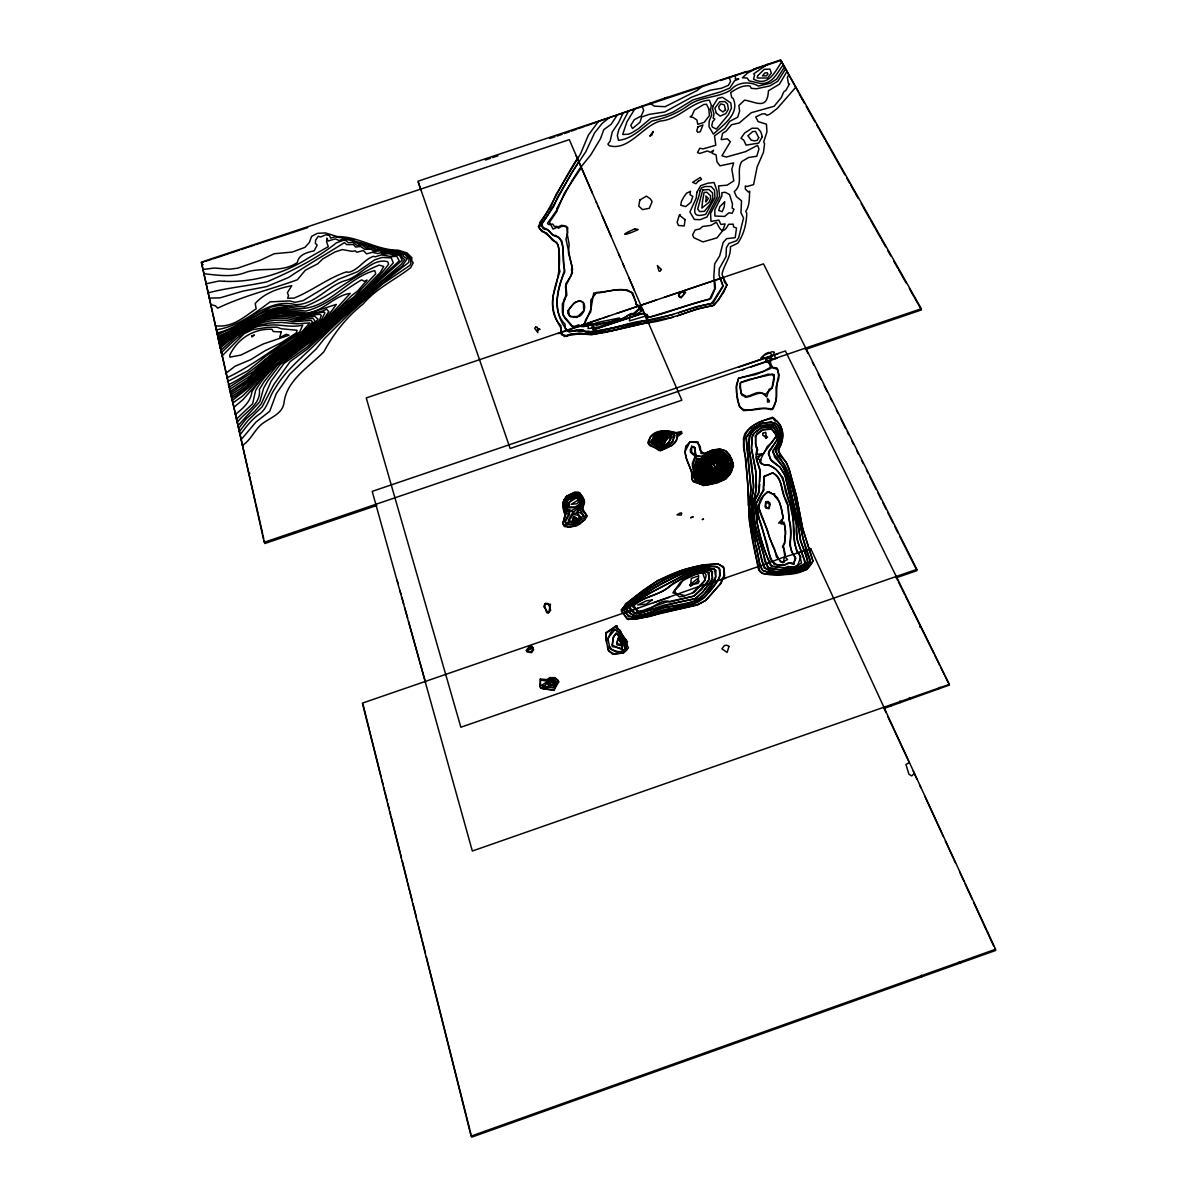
<?xml version="1.0" encoding="UTF-8"?>
<svg xmlns="http://www.w3.org/2000/svg" width="1197" height="1197" viewBox="0 0 1197 1197"><rect width="100%" height="100%" fill="white"/><g stroke="black" fill="none" stroke-linecap="round" stroke-linejoin="round"><path stroke-width="1.5" d="M759.796 481.748L759.856 469.164L756.788 460.037L761.621 453.828L755.965 454.501L757.147 448.037L755.606 444.087L755.906 436.486L756.833 433.658L762.564 429.618L770.883 428.87L775.701 433.284L775.821 436.89L763.731 453.094L759.571 461.877L763.357 464.645C783.212 465.184 784.648 487.344 789.287 501.767C797.097 518.959 789.137 539.623 799.776 555.603L801.511 563.039L794.898 566.645L785.277 568.306L770.524 565.687C765.033 551.338 759.242 536.241 756.848 521.084L754.649 500.959L759.078 491.877L759.751 484.112M642.146 105.994L643.657 110.468L641.173 116.049L634.365 119.625L630.759 125.341L632.525 128.498L639.976 122.274L641.637 117.007L648.924 114.433L664.784 111.964L691.642 97.196L710.539 90.149L721.312 88.264L728.375 85.361L730.559 81.546L729.796 78.822L727.926 77.461M764.045 476.795L772.619 472.785C784.095 479.668 781.342 495.588 788.224 505.987C788.135 518.825 792.653 531.633 789.676 544.665L791.89 551.817L795.885 558.415L793.461 563.353L790.155 562.725L783.96 565.253L776.853 564.969L770.524 559.687L767.202 544.53L759.182 519.573L756.145 502.905L762.594 492.266L764.195 484.201L764.045 477.244M735.557 75.082L735.317 79.032L738.729 78.987L734.509 80.812L729.766 88.069L720.579 91.87L692.943 99.89L673.298 111.964L666.145 114.837L650.779 118.383L638.57 128.633L631.956 132.747L628.425 134.244L622.679 134.498L626.899 121.899L635.068 108.508M900.114 702.609L899.875 701.008M748.32 505.493C748.619 489.812 746.689 473.952 745.911 458.182C737.906 433.688 750.474 422.361 773.875 418.037L777.915 422.317C785.307 430.067 783.062 442.232 778.005 450.656L786.758 463.299L789.451 470.167L796.559 496.531L802.933 529.613L813.062 561.243L806.583 569.832C792.07 572.944 776.644 577.867 761.831 572.929L758.883 570.311L757.955 567.408L753.541 543.258M749.861 504.805L750.848 489.408L746.33 437.264L752.21 428.676L759.915 424.127L771.586 421.539L772.903 423.334L776.718 424.067C784.035 431.818 780.728 443.533 775.387 451.389C799.611 482.99 795.571 526.141 810.399 562.036L805.82 568.066C792.249 572.076 776.958 576.311 763.088 570.61L761.546 569.248L759.856 563.996L752.285 529.254L750.624 508.875M891.062 705.916L891.196 704.794M919.85 627.198L920.239 625.986M617.398 114.852L611.009 124.413L603.827 129.635L600.505 138.657L590.72 154.937L579.632 168.672L572.046 180.597L556.665 208.862L557.368 210.642L550.036 221.445L549.378 224.632L550.695 224.602L553.119 229.076L561.677 225.29L566.615 226.428L567.692 232.831L565.957 239.161L572.555 269.25L570.954 275.744L565.792 283.869L566.839 295.24L563.787 299.878L562.919 314.961L572.031 325.689L574.306 326.437L578.72 324.836C584.42 330.537 590.54 320.497 596.6 325.494C606.58 320.691 619.597 322.936 628.515 314.871L633.048 314.033L638.749 308.931L640.56 310.158L640.35 307.524L635.831 304.292L636.191 302.676L631.702 292.666L627.497 289.988C617.098 288.627 606.954 291.903 596.719 292.412L590.824 300.043L590.809 311.759L585.677 319.719L583.867 326.183L591.513 323.983L592.949 329.818L641.742 313.524L647.173 314.572L647.652 317.669L710.988 298.457L715.387 288.148L714.774 280.322L722.749 277.899M628.709 110.782L618.819 129.635L617.323 135.456L618.49 140.348C632.136 138.912 641.383 128.408 651.991 121.002C665.442 118.174 678.011 112.997 689.098 104.812C701.711 96.209 717.916 98.079 730.754 90.044C737.187 81.965 749.98 81.007 758.404 86.079L770.284 83.177L776.688 79.062L784.574 66.987M788.778 74.753L787.357 77.386L788.494 83.895L789.556 83.88L785.771 90.508L783.706 91.974L781.461 97.331L774.115 106.279L751.327 112.698L739.267 122.947L731.487 124.772L726.085 131.221L722.584 133.331L721.163 139.615L727.432 138.852L730.35 141.785L721.941 155.745L726.235 157.061L745.492 151.675L757.536 145.316L758.988 148.967L756.758 156.253L748.529 157.525L741.736 161.565C735.766 171.036 744.055 183.65 734.255 191.58L736.469 196.652L741.527 200.812L740.958 212.797L743.546 218.004L738.729 237.53L736.619 240.717L728.853 243.515L726.37 247.764L726.055 256.577L719.307 268.577L718.993 274.891L722.928 286.083L711.482 303.649C688.903 307.584 667.926 317.968 645.078 320.721M623.248 112.757L618.64 122.528L612.236 131.984L610.156 141.141L607.881 144.119L609.123 145.645C628.53 151.57 643.193 125.371 660.505 121.002C678.998 119.58 691.028 101.64 709.342 100.144L711.302 105.216L710.569 109.9L711.721 114.882L709.193 121.121L708.998 126.613L713.367 134.094C723.078 125.131 740.359 113.506 733.058 98.304L731.666 97.526L730.754 92.513C736.439 88.787 742.963 84.688 750.1 86.064L751.312 88.369L756.669 88.743L769.91 85.9L777.826 81.216L785.621 68.932M578.824 161.79C564.999 182.557 555.199 205.525 540.61 225.694L548.226 230.393L552.49 235.046L555.902 235.525L559.538 238.398C565.717 247.824 561.528 259.33 564.625 269.684C559.672 286.427 550.216 309.454 565.014 324.073L565.298 328.726L569.293 331.629L576.415 330.133C581.129 333.155 586.739 329.639 591.602 332.108C610.41 330.716 628.35 321.634 647.338 320.482M237.141 422.571C244.757 411.948 261.305 404.691 259.39 389.459L263.953 381.888L277.569 364.89L313.18 338.542L399.259 260.931L396.716 256.188L391.898 256.712L381.349 254.886L375.125 256.831L373.464 256.323C363.723 259.689 358.412 270.133 348.522 272.303L346.487 271.884C327.739 278.078 311.998 291.006 293.983 298.098L287.639 298.262L288.522 295.614L287.37 292.741L291.724 285.709C278.407 288.268 264.387 293.041 255.2 303.499L256.173 308.796C245.475 316.038 235.255 325.27 221.55 326.018L215.46 325.943M576.086 155.595L581.368 167.64L564.341 193.136L558.041 208.473L547.448 223.255L548.211 224.363L552.76 224.063L554.45 226.577L556.785 226.338L558.386 228.238L563.084 225.56L567.782 227.804L567.183 233.714L569.159 244.577L568.425 252.896L572.136 266.991L571.433 269.864L572.525 272.796L565.463 286.352L566.016 292.966L565.179 299.295L562.366 303.799L562.381 312.447L564.595 317.863L572.45 326.961L580.306 326.437L584.69 323.489L590.944 308.976L593.682 292.996C605.413 293.594 617.876 286.278 628.919 291.484L632.674 292.696L636.624 304.502L638.27 305.4L639.393 309.335L642.714 309.739M237.889 425.743L259.839 401.638L263.624 388.202L267.814 380.751L280.038 364.666L313.539 339.753L402.177 260.123L399.529 255.41L398.092 254.961L393.005 255.515L389.309 253.674L382.875 254.273L380.661 252.687L377.878 253.555L372.222 252.313L366.551 253.884L363.379 250.517L356.796 252.268L355.195 250.831L352.023 251.37L342.477 249.575L335.16 251.849L322.756 258.926L317.714 263.819L305.325 270.238L297.38 279.754C270.851 289.465 243.245 295.839 217.704 308.153L215.4 305.804L210.717 304.607M577.358 158.468C563.054 180.597 552.266 204.567 538.321 226.622L541.822 231.53L546.505 232.936L552.55 240.298L556.74 242.437C561.692 251.34 556.8 261.829 559.987 271.39C554.301 288.148 546.221 311.025 560.839 325.629L561.602 334.158L566.525 335.773L580.141 333.694L591.542 334.801L648.22 322.621M786.983 71.446L779.427 84.194L768.429 90.763C767.397 110.109 756.743 102.269 744.639 100.084L738.863 105.545L739.611 111.141L737.711 117.201L729.751 121.346L724.754 128.528L714.489 135.874L715.791 145.256L703.043 148.877L699.766 148.219L697.507 152.603L699.811 153.455L707.292 150.987L710.584 152.303L713.592 150.209L712.035 153.306L716.09 154.862L716.973 161.849L719.981 165.844L733.656 162.912L731.816 169.226L733.836 180.837L727.088 185.176L718.529 185.909L719.592 196.338L710.554 213.44L711.003 221.445L718.813 220.083L720.908 224.452L725.098 223.929L722.644 230.722L717.018 237.829L702.983 241.929L693.856 237.709L692.599 234.851L695.158 230.004L699.901 228.926L702.519 226.532L710.973 225.35L716.419 222.253C719.951 229.061 722.584 235.719 728.584 224.333L733.133 224.138L733.671 227.026L736.559 227.984L735.167 237.664L726.534 238.682L723.108 242.632L719.636 255.993L714.699 263.789L713.831 276.477L714.669 288.716L709.537 299.385C688.709 303.619 668.734 312.911 647.831 317.609L647.816 315.679L643.283 313.3L593.787 329.534L593.712 323.938C606.505 323.444 620.345 321.529 630.849 313.539L634.994 313.659L640.59 307.449L637.732 306.312M609.198 117.74L602.091 123.456L594.58 132.867L585.752 151.824L572.39 171.769L557.473 197.475L553.762 206.393L542.151 223.405L542.6 227.984L544.575 229.435L547.313 229.36L554.031 235.854L558.73 237.35L561.827 241.031C564.026 251.19 562.844 261.799 564.789 272.003C555.079 291.036 553.089 314.751 568.096 331.434L583.014 329.774L586.126 332.272C605.832 329.564 625.298 326.183 644.599 320.587M598.41 121.496L588.385 135.096L580.605 153.695L556.036 194.647L550.455 207.665L539.757 222.492L539.353 228.313C545.877 233.924 552.565 238.263 558.071 245.026C561.318 261.335 558.745 276.627 553.987 292.382C550.261 305.055 554.346 317.744 561.169 328.307L561.094 332.931L564.61 336.552L568.455 334.726L579.333 333.05C600.086 337.15 621.019 327.245 641.383 323.429C666.175 322.367 688.41 309.754 712.424 305.759L718.29 300.462L726.968 284.871L723.362 277.734M795.781 87.246L777.437 108.284L769.656 114.314L766.858 115.301L765.122 113.805L762.145 113.88L755.741 116.947L758.15 121.615L766.454 124.189L766.963 131.79L763.716 141.934L764.584 143.7L763.491 152.228L757.192 166.742L753.586 184.607L747.033 186.493L745.312 185.984L745.327 189.006L748.394 192.029L749.756 191.206C749.068 197.595 750.055 205.166 745.761 211.345L746.748 213.246C746.524 223.854 743.861 234.462 737.801 243.2L730.379 246.717C731.172 257.131 724.02 264.537 722.03 274.023L724.649 282.537L726.968 284.871L723.721 292.277L714.13 305.355L697.208 308.871L677.487 315.918M239.295 431.653L248.123 420.342L262.188 406.771L273.933 384.357L290.168 361.584L307.539 348.925L353.25 306.492L381.424 281.953L402.177 266.063L407.234 258.747L403.673 256.562L402.91 254.602L397.434 252.881L384.806 252.223L379.748 249.709L375.17 250.412L372.491 248.123L366.132 247.899L361.674 244.891L357.11 245.43L352.621 242.258L348.327 242.752L346.008 240.582L343.778 240.163L336.372 242.841C315.784 259.45 291.365 271.15 267.35 281.714C247.779 286.068 227.565 287.699 208.158 292.876M238.562 428.586L246.268 418.681L254.647 411.454L261.41 403.613L271.046 381.304L283.913 363.529L307.045 347.145L353.22 305.115L401.145 264.402L404.706 259.435L402.387 257.998L401.219 255.006L397.763 253.914L394.112 254.318L388.98 252.597L383.833 253.24L380.048 250.727L374.033 251.639L371.309 249.32L364.846 249.305L360.521 246.477L355.644 247.061L353.31 244.547L346.636 244.622L344.482 242.587C326.003 254.258 306.627 265.33 288.567 277.509L266.318 286.682L242.856 291.125L219.979 297.873L209.28 298.083M236.348 419.174L252.657 403.733L255.574 390.581C272.048 361.27 302.991 347.474 326.467 325.195M240.043 434.855C245.46 427.703 250.816 420.461 258.073 415.015C267.904 409.224 268.667 397.075 274.996 388.531C286.278 368.99 304.337 355.883 319.599 340.008C347.399 312.163 377.788 286.188 408.895 262.338L408.895 258.357L404.601 254.198L397.105 251.834L385.778 251.205L379.434 248.707L376.322 249.185L370.382 246.283L367.419 246.492L361.255 243.485L358.591 243.814L352.142 240.627L343.374 238.772L339.32 240.582L335.295 238.906L328.098 241.016L326.826 238.098L326.601 241.794L328.292 246.642L308.003 258.238C283.674 273.814 253.18 282.597 224.348 281.31M703.252 85.511L696.908 90.658L665.083 106.698L654.415 106.144L649.866 103.256M781.731 61.735C775.013 71.655 768.504 87.172 753.541 79.152L754.634 75.187L753.646 73.87L767.367 64.339M241.151 439.628L255.904 422.107L269.744 411.244L276.283 393.648L290.018 373.928L316.113 349L324.492 338.527L350.96 312.133L382.172 284.273L409.898 265.39L410.93 263.46L410.362 258.028C405.11 250.532 394.815 250.831 386.751 250.188L355.314 241.27L351.664 239.011L334.666 236.916L330.611 238.128L329.504 235.6L325.868 234.762L320.706 236.976L318.178 236.318L315.604 240.238L315.41 243.47L317.19 245.101L314.138 250.846C307.449 252.313 298.532 254.527 297.32 262.577C281.729 273.125 262.831 266.826 246.462 272.138C233.011 277.674 217.839 275.25 203.924 273.709M235.255 414.461C242.677 408.716 250.846 401.653 251.954 391.643C270.238 363.065 299.849 347.25 324.656 325.629C345.813 304.951 371.055 288.088 388.636 264.163L387.648 261.694C371.474 257.505 359.848 277.39 344.586 280.816C327.2 286.382 314.811 304.771 295.674 304.651C265.869 297.021 244.831 327.275 216.971 332.946L212.812 314.003M783.377 64.758C776.958 72.628 772.813 84.658 760.14 83.416L749.038 80.812L747.167 78.044L742.409 77.76L747.512 73.047L758.105 67.571M242.482 445.374C250.323 440.406 253.854 431.548 260.228 425.474C268.053 418.067 282.432 415.12 284.033 402.641C286.667 380.182 309.23 366.641 323.848 351.843C333.469 333.918 346.517 317.04 362.886 304.218C376.187 288.492 394.756 279.963 410.661 267.694L413.234 262.846L411.843 261.066L411.828 257.684L407.01 252.911L398.047 250.158C376.666 250.338 358.382 236.243 337.449 236.617L325.36 232.921L317.34 233.34L311.639 236.348L309.335 242.482L305.011 247.33L292.277 252.058L274.248 253.734L259.794 260.512L237.455 268.233L229.45 269.22L214.368 268.023L203.011 269.49M914.299 773.397L911.74 775.91L908.987 774.309L905.934 764.599L909.271 762.489M220.996 352.935C234.328 340.651 247.48 325.225 267.29 325.36C279.17 323.549 290.991 328.173 302.736 325.09L299.699 331.928C275.37 347.459 252.791 365.534 226.607 377.968M938.253 688.993L940.214 687.243M221.714 356.302L244.218 333.619L252.432 329.684L267.754 327.335L276.956 327.185L281.34 328.756L297.095 330.297L296.332 332.886L281.609 342.551L265.121 350.691L250.801 359.609L235.061 366.237L225.575 373.524M326.482 325.18C348.761 304.367 373.554 285.963 393.334 262.756L391.195 257.879L382.127 257.43L374.556 259.914L357.604 271.689L338.631 279.185L302.976 300.701L295.075 302.317L289.599 300.911L270.088 301.868C254.168 313.868 236.527 326.871 216.283 329.774M220.517 350.646L237.081 335.699L255.859 325.898L269.415 323.04L281.175 322.397L296.946 323.833L309.724 322.906L301.928 331.793L266.422 355.763L247.884 370.771L227.46 381.604M249.036 474.012L249.859 473.339M667.103 97.376L664.395 98.274M228.223 384.88C245.146 376.875 259.136 364.217 273.619 352.726C287.265 343.464 302.108 335.399 312.432 322.158L311.205 320.377L293.115 321.784C266.123 315.02 239.34 330.357 220.053 348.417M233.669 407.534L243.126 399.484L276.612 361.404L296.527 346.636L305.4 341.414L363.813 289.3L380.362 272.407L383.728 266.467L379.225 265.091C352.696 275.609 331.06 296.437 304.532 306.641L280.188 305.235L271.33 306.986L236.961 326.063L217.33 334.741M231.515 398.421C254.467 385.748 267.365 361.165 290.228 348.492C313.644 334.143 332.287 313.18 350.197 293.37C334.008 295.539 323.1 312.043 306.193 313.03L281.908 309.335L272.258 310.951L235.181 329.205L218.168 338.931M696.744 602.944L704.779 597.423L718.05 579.797L719.951 575.592L719.173 567.917L715.881 566.405C698.659 564.49 682.245 571.942 666.669 578.615C651.437 587.518 633.826 595.642 623.697 610.425C634.724 627.033 655.582 609.123 670.455 608.57C692.345 608.689 709.836 596.51 719.517 577.388L719.966 569.293L717.003 567.004C682.095 563.832 648.624 586.545 623.607 608.809L628.455 616.799C650.854 616.575 672.549 607.059 694.903 603.527M642.954 310.277L635.697 314.706L629.787 314.706L629.472 320.886L645.467 316.098M229.869 391.718L246.956 380.212L274.801 354.955L300.223 338.392L319.554 320.257L321.32 315.439L319.838 314.377L316.352 314.557L302.587 317.654L297.021 317.564C268.517 307.898 242.213 329.474 218.961 343.06M229.345 389.594L249.829 376.142L274.577 354.117L298.083 338.946L308.781 329.519L318.073 319.285L314.826 316.277L295.719 318.971C267.933 309.499 241.27 330.088 219.305 344.751M219.65 346.457C240.477 330.492 266.991 311.729 294.417 320.377L313.015 318.312L315.14 321.409L296.557 338.99L267.155 358.502L253.36 371.534L228.836 387.439M232.038 400.636L248.826 387.544L275.983 359.085L304.936 339.828L329.295 317.789L351.723 295.539L357.634 291.036L367.06 280.098L364.322 281.355L361.629 279.874C343.12 290.422 326.586 305.968 305.699 311.115L283.165 308.003L272.003 309.843L217.914 337.629M232.622 403.09L242.348 396.207L249.305 389.444L278.183 358.546L305.175 340.621L345.589 303.35L353.938 296.946L375.768 273.784L374.721 270.582C346.202 277.854 325.719 313.15 294.582 307.913C265.614 301.674 243.56 328.158 217.615 336.177M230.692 395.07L240.477 388.666L254.752 376.92L275.28 356.601L304.247 337.464L323.594 319.225L328.801 311.684L326.661 309.14L322.442 311.16L304.666 315.484L280.801 312.028L272.766 313.165L235.45 330.641L218.542 340.921M231.081 396.686C253.659 384.596 266.781 361.09 288.881 348.566C307.135 337 324.357 322.577 336.252 304.397L305.699 314.407L280.652 310.666L272.512 312.058L235.315 329.923L218.363 339.978M230.288 393.439L247.315 381.604L275.041 355.778L302.377 337.838L321.574 319.734L324.881 312.851L324.192 312.028L317.818 312.941L303.634 316.562L281.115 313.39L271.435 314.721L236.063 331.105L218.722 341.863M682.559 291.185L679.193 294.417L679.103 296.781L682.335 296.317L685.013 292.442L683.233 290.961M570.879 496.157L566.106 499.284L564.64 507.049L565.777 511.239L569.787 512.585L565.343 520.022L565.179 522.236L570.4 524.466L576.356 523.613L583.538 515.219L579.902 510.042L577.538 509.937L580.47 508.276L583.074 500.75L581.488 497.563L577.358 493.792L575.144 493.792L567.019 497.907L564.715 501.618L566.151 513.214L569.622 514.471L565.627 520.815L565.553 524.166C572.794 526.695 578.69 522.191 583.956 517.777L584.69 516.655L582.864 514.8L579.872 512.615L576.715 512.047L580.784 509.129L583.119 502.575L578.884 494.062L575.188 493.942M623.652 613.313L695.337 587.757L725.711 578.196M758.225 566.914L780.848 558.161L810.758 548.914M558.236 333.574L600.714 318.851M884.284 708.37L949.43 685.043L948.982 684.13M571.283 131.131L576.849 129.171M585.872 125.999L659.053 100.069L746.614 71.446M578.57 128.558L584.136 126.613M564.371 133.57L569.548 131.745M753.512 69.142L780.683 59.85L798.444 92.229M673.477 314.467L594.67 331.853L586.156 332.272L581.398 329.908L569.054 331.749L567.258 330.252M738.235 367.374L778.095 353.848M637.717 608.181L362.392 703.133L471.094 1136.118L995.59 949.251L810.683 548.525L796.574 553.403M653.607 602.704L669.497 597.213M703.028 585.662L770.09 562.53M896.179 577.807L916.962 570.625L899.815 536.51M742.379 369.963L743.95 369.424M616.679 313.479L656.48 299.953M750.669 367.15L777.062 358.142M376.831 505.448L264.821 543.528L264.118 540.341M557.039 136.054L562.246 134.288M682.993 291.036L714.759 280.322M805.357 349.494L921.451 309.918L918.862 305.385M218.782 256.981L233.505 252.028M263.22 242.183L307.689 227.625M664.425 297.275L680.345 291.933M603.378 317.953L608.704 316.173M717.063 81.695L417.948 181.211L510.146 448.501L921.331 308.736L780.788 60.493L720.609 80.513M485.383 160.009L490.605 158.258M492.73 157.555L497.952 155.805M241.016 249.575L246.866 247.614M261.679 242.692L255.739 244.667M549.707 138.478L554.929 136.757M248.333 247.121L254.273 245.146M205.375 261.365L211.256 259.435M233.58 252.013L239.46 250.083M212.812 258.926L218.692 257.011M203.879 261.859L201.515 262.622L212.438 312.327M678.579 312.881L695.906 306.806L713.098 303.065L723.183 285.993L720.429 278.557M692.031 593.353L705.183 580.066L702.639 572.989L695.337 573.991L683.113 579.722L679.612 585.498L674.524 590.645L676.904 594.879L679.552 596.914L683.801 596.031L693.991 592.485L703.656 582.236C714.519 562.979 685.043 578.914 680.375 582.326L672.864 592.859L684.983 595.612M206.153 283.764L219.201 280.981L224.333 281.31M673.283 317.325C642.535 321.694 612.655 334.008 581.443 334.023L570.58 334.247L566.241 336.462L561.423 334.651L561.348 332.407M783.96 571.463L796.11 569.503L804.938 566.061L807.87 561.139L800.374 539.787L798.354 524.75L788.539 480.102L782.853 466.665L774.594 457.045L773.038 450.222C780.055 443.668 782.12 431.608 774.339 424.92L760.768 425.908L753.242 430.845L749.172 436.591L748.514 444.042L751.851 464.825L753.661 486.521L751.357 502.396L753.661 526.755L764.21 568.171L776.299 571.553L785.307 571.612L796.2 569.712L805.057 566.301L807.706 562.799L806.075 555.363L800.673 541.328L797.157 519.064L786.788 474.221L783.721 467.937L772.678 452.167L778.185 442.112L779.681 435.229L775.521 425.818C728.749 417.813 760.05 473.503 752.06 496.351C751.596 512.6 753.063 529.403 758.314 545.024C762.369 560.316 760.304 574.47 781.836 571.732M783.197 572.974L796.723 570.939L805.835 568.126L810.414 560.42L803.142 538.65L794.195 495.453L787.506 470.496L784.394 464.301L777.422 456.222L775.806 449.429C782.419 442.112 783.033 429.962 775.641 423.005L762.324 422.9L759.871 424.022L752.27 428.825L746 437.833L750.938 487.598L749.711 503.114L751.103 519.633L755.247 541.433M777.586 573.348L770.389 572.809L762.758 570.445L759.541 563.592L756.339 546.012M201.889 264.328L203.206 264.627M959.291 961.655L960.652 962.912M773.232 359.399L770.569 358.083L765.93 358.801L764.329 357.708L761.202 358.008L765.392 353.803L768.983 352.352L771.661 354.462L770.045 361.778L772.529 367.748L777.751 369.334L778.888 377.968L775.985 387.215L776.539 397.254L775.985 401.175L772.409 409.105C762.564 406.935 752.898 411.618 743.337 409.449L739.372 406.666L736.589 393.215L736.26 386.93L738.564 378.132L756.055 374.466L771.018 368.257L768.758 362.212L765.362 358.053L761.262 357.993L764.225 355.255L772.11 351.709L774.339 352.142L773.726 353.758L775.671 358.576M582.311 325.015L585.617 326.362L590.39 324.387L586.111 325.15L586.066 323.759M909.346 697.567L909.989 699.018M784.843 556.889L787.581 559.508L782.599 562.126L780.504 561.932C770.389 544.979 766.439 525.034 758.285 507.019L763.237 496.201L767.217 491.847L772.888 493.927L777.481 497.832L781.102 506.84L783.257 518.062L778.619 523.134L783.975 522.176L785.651 531.288L784.499 543.408L783.317 545.054L784.828 556.844M819.481 129.83L824.853 139.286M918.129 304.098L914.224 297.215M816.818 125.131L818.868 128.737M814.992 121.885L806.299 106.533M862.738 206.363L869.905 219.021M875.112 228.238L870.803 220.622M881.067 238.742L875.8 229.435M881.755 239.954L885.69 246.896M887.77 250.592L890.807 255.949M893.86 261.335L897.87 268.412M906.234 283.18L898.588 269.684M909.361 288.686L913.491 295.943M855.436 193.465L858.294 198.522M861.182 203.61L862.064 205.181M830.299 148.952L844.977 174.957M846.922 178.413L849.75 183.41M850.618 184.951L854.778 192.298M825.691 140.767L829.671 147.829M804.489 103.346L801.885 98.663M806.464 350.392L807.975 353.399M818.209 373.838L821.187 379.763M836.344 410.017L837.93 413.174M841.027 419.324L845.636 428.511M851.92 441.08L853.566 444.341M877.82 492.67L881.127 499.299M882.862 502.74L886.214 509.413M894.623 526.156L898.034 532.964M812.299 362.018L813.825 365.07M824.179 385.733L827.202 391.733M847.252 431.743L848.778 434.765M856.753 450.671L858.279 453.738M861.496 460.157L863.157 463.478M866.404 469.927L867.96 473.039M869.65 476.406L876.219 489.498M887.83 512.645L892.977 522.88M830.224 397.778L831.81 400.95M945.166 676.47L948.144 682.455M912.683 610.814L933.884 653.502M897.78 580.515L895.655 576.176M901.296 587.667L898.468 581.907M901.999 589.074L904.842 594.864M905.531 596.271L908.403 602.106M911.979 609.393L909.092 603.527M944.343 674.779L940.558 667.088M934.603 654.983L939.825 665.592M908.194 760.185L909.436 762.848M907.565 758.838L887.86 716.674M884.239 708.848L886.064 712.784M945.331 840.997L955.49 862.962M986.343 930.189L973.535 902.299M987.061 931.76L993.57 945.854M995.006 948.937L995.695 950.433L908.807 981.42L471.693 1137.15L471.289 1135.549M963.75 880.902L959.605 871.895M917.082 779.427L913.236 771.092M943.341 836.688L924.817 796.2M919.67 785.037L920.927 787.791M972.144 899.261L965.126 883.895M581.368 167.64L592.44 193.301M643.672 311.968L648.52 323.325M618.4 253.435L619.866 256.816M595.926 201.38L596.66 203.071M598.051 206.288L598.784 207.994M602.315 216.178L611.009 236.333M622.889 263.804L624.37 267.26M628.919 277.779L634.32 290.302M769.417 537.423L774.803 549.632L776.434 556.994L782.688 562.814L784.23 562.276L783.407 561.827L785.157 553.987L783.99 548.69L782.494 546.984L784.544 543.498L785.486 534.116L784.514 523.852L781.147 523.957L783.107 517.732L781.252 508.501L779.262 501.543L774.399 495.618L774.624 493.703L772.245 493.852L768.953 491.638C747.721 503.713 766.649 520.321 768.893 535.957M753.272 542.256L749.232 520.426L747.916 484.845L743.412 438.88L744.758 433.898L747.497 430.307L751.267 426.701L758.958 422.152L772.619 417.229L774.803 420.97L776.928 421.09C784.23 428.287 784.469 440.466 778.559 448.651L780.01 455.503L785.92 461.937L788.868 468.416L796.11 494.945L802.499 527.772L812.808 560.72C806.539 578.435 777.826 574.47 762.863 573.617L759.945 571.567C754.319 551.772 749.726 530.72 749.038 509.952M418.352 182.423L420.85 189.68M397.135 580.276L398.077 583.672M399.963 590.465L400.905 593.862M401.863 597.288L403.778 604.156M404.736 607.597L407.623 618.011M408.596 621.482L419.474 660.549M419.803 661.746L425.548 682.395M609.243 646.126L611.981 649.821L616.111 651.976L622.799 651.348L625.403 648.774L624.295 646.545L624.475 640.874L618.924 632.151L614.929 629.742L607.822 638.255L609.976 648.759C618.61 652.35 626.061 655.253 625.403 642.131C618.654 635.203 614.615 618.939 608.076 638.989L608.196 640.2M607.373 646.934L608.121 649.747L612.52 654.205L623.368 652.949L628.485 647.846L626.315 643.462L626.42 640.35L621.482 633.886L620.211 630.265L615.946 627.692L615.916 625.747L606.071 633.422L605.906 639.273L608.63 651.138L614.091 653.876L623.398 653.023L626.794 650.001L626.24 645.826L627.423 641.592C622.664 638.285 622.305 631.896 617.607 628.724L617.293 625.822L605.802 632.659L606.64 642.879M362.99 704.345L369.11 728.719M369.484 730.245L379.913 771.811M380.302 773.397L381.095 776.554M385.075 792.399L385.868 795.541M381.888 779.681L383.085 784.454M383.863 787.581L384.671 790.783M386.272 797.157L387.08 800.374M387.873 803.561L389.1 808.424M389.893 811.611L390.716 814.888M391.12 816.519L400.202 852.683M400.636 854.359L401.474 857.74M402.312 861.047L407.414 881.381M407.848 883.102L408.701 886.483M409.135 888.219L412.157 900.294M413.025 903.72L416.526 917.695M417.409 921.166L418.292 924.712M418.741 926.478L421.853 938.852M422.302 940.647L425.459 953.201M426.341 956.762L466.187 1115.2M466.516 1116.547L469.748 1129.37M470.137 1130.911L470.9 1133.993M255.574 502.56L252.238 488.062M247.091 465.543L216.956 332.916M247.405 466.92L251.924 486.67M255.904 503.982L257.983 513.109M259.39 519.363L262.682 533.997M258.432 515.114L259.076 517.957M263.011 535.433L263.654 538.306M227.849 380.392L201.305 262.158L569.308 139.66L681.826 400.217L264.193 542.286L228.672 384.028M921.436 975.151L921.645 976.797M765.571 358.023L765.871 361.24L770.12 363.619L771.736 355.913M801.9 98.827A311.699 62.035 74.3 0 1 799.267 93.935M693.676 473.877L694.17 478.426L698.569 482.211L704.165 484.082L711.661 482.945L724.978 477.827L729.347 472.68L731.337 464.645C730.529 457.523 725.427 451.838 718.38 450.551L713.397 451.344L701.233 456.551L695.592 455.369L692.24 463.434L693.991 468.042L693.676 473.877M796.589 525.169C794.329 539.114 802.05 550.74 805.027 563.578L804.294 564.55C793.626 571.074 780.728 570.46 768.968 568.006L764.778 561.468L763.566 553.972L755.217 525.603L752.943 503.443L756.489 487.164L755.831 472.486L751.447 448.366L752.479 435.304L754.215 432.865L761.666 427.763L766.2 427.075L773.038 426.85L777.751 433.898L777.197 439.927L768.728 451.538L769.866 458.496L772.155 461.563L779.95 467.174L785.456 476.256L796.589 525.169L797.382 540.655L805.312 561.872L804.04 564.011C793.013 570.341 779.277 571.762 767.337 566.944C760.993 543.767 748.484 516.999 755.786 493.149L755.861 470.69L751.447 448.351L752.015 437.324L754.349 433.164L761.531 427.449L774.324 427.583L778.02 435.633L777.122 439.763L768.25 453.528L771.092 459.887L779.92 467.114L784.783 474.655L796.633 525.259M691.657 471.947L691.642 478.381L692.898 480.655L703.357 485.563L710.988 484.216L725.472 479.069L731.352 472.157L733.357 464.107L729.467 454.501L725.173 450.596L719.487 448.995L712.813 450.057L703.088 453.798L701.008 453.364L700.26 446.421L696.938 442.486L689.891 442.112L684.998 451.643L686.509 458.9L691.657 471.947M793.521 520.89L794.599 543.094L796.514 550.381L800.823 556.859L797.352 566.076L793.402 567.438L788.105 566.42L785.008 567.692L772.289 566.705C764.21 554.106 760.619 537.827 757.132 523.179L757.103 517.104L754.484 502.755L754.813 499.987L758.479 493.837L760.035 470.9L756.115 458.541L760.978 460.112L760.514 463.359L764.778 465.035L768.923 464.84L775.836 469.284L783.062 477.887L785.576 492.087L789.781 503.548L793.521 520.89M583.732 310.771L576.759 317.504L569.503 316.053L568.5 310.232C571.328 305.579 577.538 297.784 583.403 302.736L583.732 310.771M790.185 523.777C792.683 535.074 786.519 547.418 795.062 557.069L793.985 564.52L788.733 562.68L783.945 565.223L774.1 564.296C765.556 550.455 765.152 532.59 758.718 517.747L756.354 503.383L761.621 492.7L764.105 489.992L763.342 487.059L764.15 476.152L772.708 472.98C782.823 477.214 780.205 490.022 784.978 497.997C790.529 505.822 787.072 515.338 790.185 523.777M695.173 448.007L695.113 454.247L690.519 452.391L690.28 449.683L691.836 446.586L694.11 446.735L695.173 448.007M767.501 398.631L767.457 402.042L769.117 402.027L769.417 400.681L767.501 398.631M740.24 383.474L741.003 393.499L745.028 395.683L745.192 397.269C752.03 397.165 758.329 390.671 765.482 394.352L772.2 388.037L774.399 378.746L772.723 374.242L748.858 379.539L740.584 382.427L740.24 383.474M719.397 200.767L714.833 209.774L714.863 216.029L724.634 216.418L729.018 212.752L732.13 213.32L734 209.221L732.16 208.143L732.444 203.864L729.542 194.587L725.232 192.283L721.851 192.657L721.941 195.695L719.397 200.767M736.544 384.895C736.724 393.663 736.02 404.481 743.546 410.586C752.614 410.631 761.816 405.918 770.614 409.673L772.559 409.404C779.082 398.496 774.698 386.377 779.082 374.736L776.793 367.898L770.748 367.15L764.12 371.175L738.669 378.372L736.544 384.895M563.757 500.241L562.919 507.782L564.46 513.438L566.106 513.992L562.814 522.461L563.682 524.69L568.784 527.129L576.221 526.022L579.947 523.987L584.6 519.543L586.156 514.486L582.415 508.426L584.465 500.421L582.415 496.351L578.54 492.206L574.545 492.206L566.405 496.246L563.757 500.241M622.53 641.397L622.231 649.762L612.116 644.988L613.567 636.325L616.186 633.153L622.53 641.397M620.585 641.906L620.48 644.959L616.844 643.208L618.026 638.196L620.585 641.906M712.484 571.567L712.065 579.647L702.669 592.126L695.158 598.919L663.737 605.203L639.512 613.522L633.467 613.118L629.577 606.445C641.981 596.271 656.704 589.852 670.724 582.281C683.128 575.518 698.06 565.687 712.484 571.567M709.118 572.57L708.714 580.65L694.051 596.121L670.081 601.971L667.597 601.059C656.33 600.505 650.195 612.969 638.614 611.128L632.719 606.849C643.971 595.178 662.18 595.687 672.834 583.418C683.592 577.792 694.769 569.892 707.472 571.493L709.522 578.735L701.637 589.537L694.021 596.016L665.308 602.42L638.914 611.906L636.939 611.772L633.812 604.829C644.585 595.852 659.637 595.597 669.796 585.991C681.706 579.438 694.754 568.515 709.118 572.57M702.714 189.949L697.746 209.011L699.557 211.585L704.33 211.36L709.956 204.492L712.754 198.148L712.514 192.867L708.938 189.56L702.714 189.949M715.656 573.991L715.417 578.645C707.008 598.425 687.677 606.325 667.537 606.819C654.849 607.463 633.393 625.433 626.061 607.807C651.123 589.358 681.841 566.376 714.28 568.874L715.881 576.849L703.731 594.789L696.175 601.223L663.722 607.762L649.462 612.924L637.492 615.767L632.929 615.093L625.986 609.482C638.974 594.311 658.2 585.961 675.677 576.849C687.632 570.909 702.055 564.73 715.193 569.802L716.075 570.49L715.656 573.991M696.923 192.208L696.16 198.238L689.891 211.974L694.365 219.47L700.185 219.664L706.963 217.001L717.242 196.966L717.108 191.206L714.085 182.528L707.756 183.201L700.679 185.685L696.923 192.208M699.826 191.086C699.691 200.183 685.193 220.353 705.706 214.293L714.923 197.58L714.489 190.218L711.168 186.537L705.347 186.493L701.726 187.764L699.826 191.086M691.686 446.242L691.642 453.349L695.996 456.97L692.285 465.259L694.888 479.967L699.796 482.9L713.547 482.556L724.918 477.723L727.282 475.194L731.217 466.516L730.08 459.603L725.173 453.139L719.981 450.745L712.604 451.853L703.088 456.326L696.355 456.641L694.739 448.486L691.686 446.242M724.619 201.979L724.26 206.767L722.24 211.674L718.739 210.537L719.786 206.692L724.619 201.979M698.614 575.892L698.21 580.994L690.549 586.291L691.253 578.42L698.614 575.892M755.337 436.022L755.756 446.631L757.671 449.698L755.861 457.419L763.746 453.558L767.307 446.391L771.541 442.875L776.374 436.052L772.2 429.154L762.728 429.962L755.337 436.022M677.128 434.87L676.664 440.227L671.876 445.344L663.826 449.219L658.769 450.401L647.742 443.01C651.198 430.022 665.891 429.678 676.185 432.656L681.602 431.459L677.128 434.87M673.357 437.818L673.043 441.304L671.083 443.399L661.432 448.785L651.377 443.518L653.577 435.738C658.993 429.738 668.779 432.955 675.033 435.439C673.148 442.695 667.073 447.828 659.712 448.755L650.24 442.007L657.273 433.359L670.081 432.701L673.986 433.913L673.357 437.818M613.238 638.031L612.206 646.545L621.752 648.49L623.383 642.684L618.325 635.158L616.216 633.228L613.238 638.031M774.309 374.646L772.035 387.723L768.983 389.444L766.708 396.955L762.579 393.379C755.262 389.653 749.008 399.738 741.811 395.1L739.97 387.678L740.689 382.651L768.07 374.182L774.309 374.646M251.909 335.848L251.789 336.941L254.437 335.01L251.909 335.848M540.565 680.076L539.772 686.809L541.179 687.901L553.942 690.46L558.206 680.435L554.824 677.667L549.977 677.682L545.608 680.898L540.565 680.076M542.166 685.013L542.525 686.09L553.223 687.542L556.455 682.44L554.286 680.435L550.65 679.731L543.199 687.033L553.253 687.617L555.707 681.138L553.598 679.402L550.545 679.417L542.166 685.013M762.923 433.284L762.698 435.169L766.23 437.414L765.826 432.297L762.923 433.284M765.811 501.812L765.856 508.097L768.878 508.635L770.24 504.491L765.811 501.812M588.58 324.567L588.056 328.591L598.62 327.02L619.462 317.998L596.794 322.562L592.096 324.881L588.58 324.567M685.058 219.62L684.25 225.949L678.46 225.485L677.128 222.283L679.253 215.355L680.135 214.592L679.836 215.505L685.058 219.62M568.081 310.666L567.737 313.18L570.475 316.741L579.393 316.397C587.742 311.1 586.186 295.629 574.051 303.065L568.081 310.666M690.489 191.4L690.026 194.677L692.824 196.428L690.878 202.278L685.716 206.602L680.779 205.256L681.482 201.216L683.996 196.697L686.524 193.196L690.489 191.4M649.747 438.446L648.879 444.521L650.255 445.942L658.066 448.456L660.16 450.94L671.921 445.434L675.138 442.621L677.771 436.396L682.215 433.149L676.694 433.838C668.495 430.037 656.42 428.661 650.166 437.055L649.747 438.446M686.105 445.987C681.811 458.092 693.706 467.847 692.225 480.012L693.676 482.062L705.257 485.189L717.257 482.945L725.532 479.189L729.961 474.431L733.507 465.887L731.861 459.154L726.459 451.299L720.968 449.369L712.724 449.863L704.719 453.947L700.2 450.566L697.926 441.947L689.846 442.022L686.105 445.987M708.504 464.361L707.472 471.259L712.664 471.543L716.659 468.117L714.579 465.424L709.881 463.119L708.504 464.361M710.255 465.917L709.582 470.376L712.245 470.526L714.295 468.76L710.255 465.917M706.245 200.019L705.946 201.979L708.37 198.463L705.901 196.024L706.245 200.019M705.856 468.79L705.347 472.142L710.03 472.92L713.068 472.576L719.023 467.458L715.926 463.463L710.135 461.952L706.589 464.391L705.856 468.79M702.504 201.425L701.876 208.054L708.968 202.383L710.584 198.717L710.449 195.665L706.918 192.283L704.075 192.388L702.504 201.425M713.128 105.815L712.619 109.062L713.996 113.969L713.188 118.159L714.878 119.072L712.634 121.72L711.781 125.535L712.469 127.136L716.39 129.067L728.494 114.523L731.427 108.164L730.828 102.987L722.434 97.286L717.871 98.334L713.128 105.815M708.804 108.897L709.402 115.57L704.18 122.333L697.761 124.338L696.908 119.984L693.063 117.411L690.071 116.887L692.046 115.406L694.44 110.079L703.746 104.498L706.529 104.244L708.804 108.897M670.754 434.855L669.078 442.501L662.794 446.601L660.639 447.109L652.32 441.139L657.707 434.346L662.764 433.658L670.754 434.855M769.686 502.949L768.803 508.471L765.048 506.825L765.751 501.693L768.235 501.513L769.686 502.949M704.554 465.244L703.282 472.995L709.432 474.042L713.487 473.593L720.953 466.95L716.539 461.144L710.958 460.83L704.554 465.244M702.504 466.112L702.729 474.177L708.848 475.179L713.891 474.625L721.492 469.374L719.487 460.86L713.532 459.633L708.145 461.309C695.981 466.531 701.397 480.386 713.951 474.73L721.267 468.85L722.15 466.695L718.26 460.112C712.05 458.376 706.35 461.204 702.504 466.112M548.914 612.086L548.331 612.969L543.737 606.565L545.488 603.931L550.485 604.246L548.914 612.086M716.285 113.042L720.16 116.094L725.861 113.565L728.449 108.987L727.477 103.944L724.843 101.58L719.711 101.76L714.863 108.149L716.285 113.042M618.101 638.405L616.844 644.794L620.704 645.572L621.363 643.223L618.101 638.405M564.4 517.403L563.054 524.211L564.191 526.441C572.001 528.416 578.435 523.852 584.749 519.947L587.353 515.892L582.011 510.401L584.63 502.216L579.872 492.775L574.695 492.595L566.48 496.456L562.77 502.441L565.193 516.146L564.4 517.403M681.617 513.304L681.228 515.099L676.963 514.89L680.33 512.929L681.617 513.304M568.74 502.62L568.425 506.825L574.919 507.079L579.153 504.67L580.306 501.378L576.61 497.757L568.74 502.62M567.797 500.017L566.361 506.301L567.109 509.024L571.612 510.535L579.812 506.481L581.697 501.064L580.545 498.775L576.161 495.378L567.797 500.017M729.302 465.229L727.342 473.219L724.469 476.601L716.33 480.655L704.973 482.586L699.153 481.059L695.397 476.795L694.395 469.823L697.103 458.84L699.362 459.319L713.996 452.631L717.287 452.122L723.003 453.693L727.148 457.838L729.317 465.184M726.28 469.912L723.961 475.359L715.926 479.653L705.781 481.089L699.751 479.907L696.519 476.241L695.622 469.239L698.315 461.593L706.2 457.179L716.18 453.678L722.21 454.77L726.115 459.304L728.12 465.438L726.28 469.912M639.841 200.034L638.749 206.123L642.58 209.625L649.328 208.263L652.111 201.635L650.285 198.822L646.395 196.143L639.841 200.034M697.836 126.927L696.789 130.847L697.731 132.283L700.26 131.76L702.968 124.952L697.836 126.927M757.716 75.755L757.162 77.79L758.075 78.029L767.621 78.014L771.332 73.077L769.955 69.097L764.21 69.351L757.716 75.755M281.235 331.973L279.679 337.644L286.292 334.262L289.046 335.175L263.43 343.913L240.866 355.09L229.884 357.14L229.779 355.045C237.754 338.646 253.54 328.487 271.943 329.295L273.26 331.539L281.235 331.973M699.557 464.361L697.866 469.987L699.796 476.63L702.085 478.471L715.013 477.394L722.898 472.785L725.681 467.773L724.125 461.01L721.806 457.733C713.861 453.633 705.572 459.468 699.557 464.361M700.125 465.633L698.973 469.448L701.023 476.062L702.654 477.364L714.654 476.511L722.434 471.648L724.439 468.057L722.823 461.309L721.043 458.78L715.178 457.419L707.427 459.813L700.036 465.438L699.317 467.503L699.901 474.625L701.532 476.466L707.681 477.468L714.729 476.675L722.36 471.483L724.544 466.187L721.552 459.902L719.846 457.972L713.442 457.449L707.382 459.708L700.125 465.633M700.694 466.905L700.365 470.092L703.223 476.256L714.295 475.613L721.956 470.511L723.183 468.326L720.265 459.813L714.355 458.526C707.412 460.127 696.819 465.079 701.038 474.087L702.13 475.314L708.265 476.316L714.31 475.643L721.806 470.167L723.347 466.441L719.053 459.035L712.619 458.571L707.711 460.396L700.694 466.905M656.988 434.421L653.203 442.74C660.295 450.611 669.288 444.671 672.026 436.321L664.26 434.092L656.988 434.421M695.622 467.922L694.529 471.603L695.981 478.022L700.365 481.793C711.751 482.301 726.534 480.356 729.437 466.965L727.941 459.289L724.125 454.636L718.993 452.122L711.422 453.528L701.457 458.72L697.133 458.915L694.754 464.256L695.622 467.922M697.552 464.69L695.637 471.064L697.327 477.798L700.933 480.685L715.776 479.294L723.826 475.074L728.18 467.234L726.729 460.441L723.347 455.668L718.005 453.498L710.225 455.219L698.135 461.189L697.552 464.69M698.988 463.089L696.744 470.526L698.569 477.214L701.502 479.578L715.357 478.276L723.362 473.937L726.938 467.503L725.427 460.725L722.584 456.7L717.018 454.875L706.559 457.942L698.988 463.089M703.432 520.59L703.432 520.59M729.033 646.38L727.118 652.395L721.896 648.849L724.35 645.617L726.669 645.198L729.033 646.38M578.914 501.693L576.984 503.742L571.178 504.341L577.597 500.391L578.914 501.693M698.883 462.865L696.849 468.655L697.656 475.703L700.35 478.755C710.689 481.583 725.532 478.321 726.938 465.693L725.247 460.516L721.432 455.833C713.083 453.184 705.826 459.364 698.883 462.865M699.467 464.152L698.09 468.087L698.779 475.164L700.948 477.618C708.594 479.593 717.018 478.471 722.898 472.8L725.741 465.947L724.365 461.728L720.639 456.895C712.439 454.755 705.736 460.007 699.467 464.152M540.251 679.103L540.73 688.036L543.528 689.143L553.972 689.786L558.954 681.736L555.588 678.609L549.932 677.517L547.792 679.612L540.251 679.103M580.111 503.294L579.393 505.299L576.326 507.498L569.428 507.857L568.919 503.084L571.717 498.91L576.191 496.62L580.111 503.294M581.607 502.935L580.081 507.214L573.528 511.912L567.782 510.535L566.675 500.795L567.558 499.373L575.697 495.274L577.882 495.349L581.607 502.935M666.774 437.399L664.32 443.967L661.567 445.464L654.175 440.346L658.141 435.349L667.567 435.783L666.774 437.399M553.223 681.856L552.206 684.46L547.448 683.846L551.114 681.138L553.223 681.856M653.203 131.52L651.841 135.007L649.806 136.174L653.203 131.52M539.772 329.295L537.498 330.058L539.009 328.741L539.772 329.295M724.335 574.231L721.073 583.358L705.916 600.281L697.462 604.799L660.804 612.909L650.106 616.425L634.305 619.014L627.078 619.223L621.168 609.812C645.767 583.328 682.066 563.996 718.813 564.206L723.946 568.081L724.604 575.787L719.876 584.241L705.901 600.236L697.522 604.919L635.532 619.328L631.223 618.684L628.29 619.582L621.423 611.368L625.642 603.692L657.348 580.68L683.412 569.847L702.863 564.849L717.497 563.937L723.452 566.6L724.335 574.231M659.412 438.282L658.32 440.526L660.744 441.498L663.063 438.895L659.412 438.282M658.141 435.349L654.909 441.992L662.106 444.895L669.003 437.189L658.141 435.349M658.769 436.815L656.614 441.259L661.417 443.189L666.041 438.042L658.769 436.815M664.634 436.621L661.432 443.204L656.031 439.553L658.574 436.336L664.634 436.621M661.717 437.459L660.28 440.391L657.871 438.775L659.008 437.339L661.717 437.459M530.855 648.819L529.732 649.208L530.855 648.819M533.234 648.161L531.348 651.796L526.052 650.629L529.553 646.29L532.216 646.41L533.234 648.161M758.733 137.685L757.267 140.288L754.708 140.827L751.237 140.199L747.93 135.755L752.659 131.595L755.487 131.356L758.733 137.685M762.324 136.653L758.689 143.086L746.075 145.136L743.756 140.169L740.988 138.224L744.579 133.076L752.06 128.214L757.746 128.288L760.708 131.64L762.324 136.653M725.472 109.825L722.943 111.994L719.262 109.226L718.724 106.698L720.863 103.885L724.29 104.842L725.472 109.825M679.088 293.474L678.445 295.824L681.093 297.903L685.642 292.233L681.063 291.978L679.088 293.474M573.767 516.461L572.465 518.69L574.695 519.004L576.056 517.463L573.767 516.461M572.525 513.049L568.276 520.291L572.001 521.817L575.533 521.308L579.917 516.296L577.627 513.289L572.525 513.049M709.402 583.313L702.684 592.156L695.068 598.695C675.153 602.151 655.821 609.168 636.52 613.702L628.769 608.36L635.278 602.271L652.29 591.722L685.357 574.545L699.198 570.266L706.828 569.323L711.153 570.37L712.694 577.792L709.342 583.403M529.837 647.158L526.964 651.946L531.633 652.664L533.638 649.642L532.59 648.041L529.837 647.158M689.607 584.944L697.896 583.448L699.168 581.368L697.342 578.854L689.607 584.944M553.957 683.158L552.535 685.447L548.076 685.193L551.383 681.946L553.957 683.158M573.004 514.366L568.081 522.176L572.944 522.909L575.787 522.027L581.263 517.658L577.986 515.249L573.004 514.366M574.171 517.553L572.256 520.59L575.248 520.53L577.373 518.84L574.171 517.553M661.328 269.52L659.981 271.36L658.889 270.956L657.377 265.554L661.328 269.52M545.323 603.438L544.455 604.62L546.326 611.817L546.909 612.864L548.435 612.61L550.65 610.32L550.066 608.001L547.837 603.453L545.323 603.438M767.756 74.109L766.454 75.83L762.459 75.875L764.883 72.987L767.277 72.733L767.756 74.109M535.658 326.976L534.655 328.277L537.812 332.691L537.378 327.35L535.658 326.976M703.447 519.154L702.385 519.513L703.447 519.154M692.988 516.924L690.714 517.702L692.988 516.924M708.489 462.057L702.998 467.608L705.362 474.102L713.592 473.847L720.115 469.059L718.724 461.892L712.709 460.755L708.489 462.057M708.848 462.805L704.883 466.815L707.756 473.129L713.232 472.965L717.587 469.778L716.719 462.76L711.886 461.862L708.848 462.805M709.193 463.553L706.784 466.007L707.577 468.521L710.135 472.157L712.888 472.067L715.058 470.481L714.025 463.523L709.193 463.553M709.552 464.301L708.953 466.127L712.529 471.184L711.332 464.301L709.552 464.301M698.42 181.166L695.876 183.71L692.584 182.363L700.245 177.47L701.562 179.355L698.42 181.166M634.769 228.836C614.106 238.203 630.25 233.714 638.136 229.495L634.769 228.836M766.439 437.863L765.751 438.356L765.362 435.543L767.591 437.055L766.439 437.863M652.23 599.966L646.171 604.141L637.687 604.994L646.395 600.819L652.23 599.966M949.356 684.37L472.336 851.022L372.207 491.368L785.367 350.96L949.356 684.37M916.812 569.368L460.86 727.237L366.252 397.928L763.491 263.864L916.812 569.368"/></g></svg>
